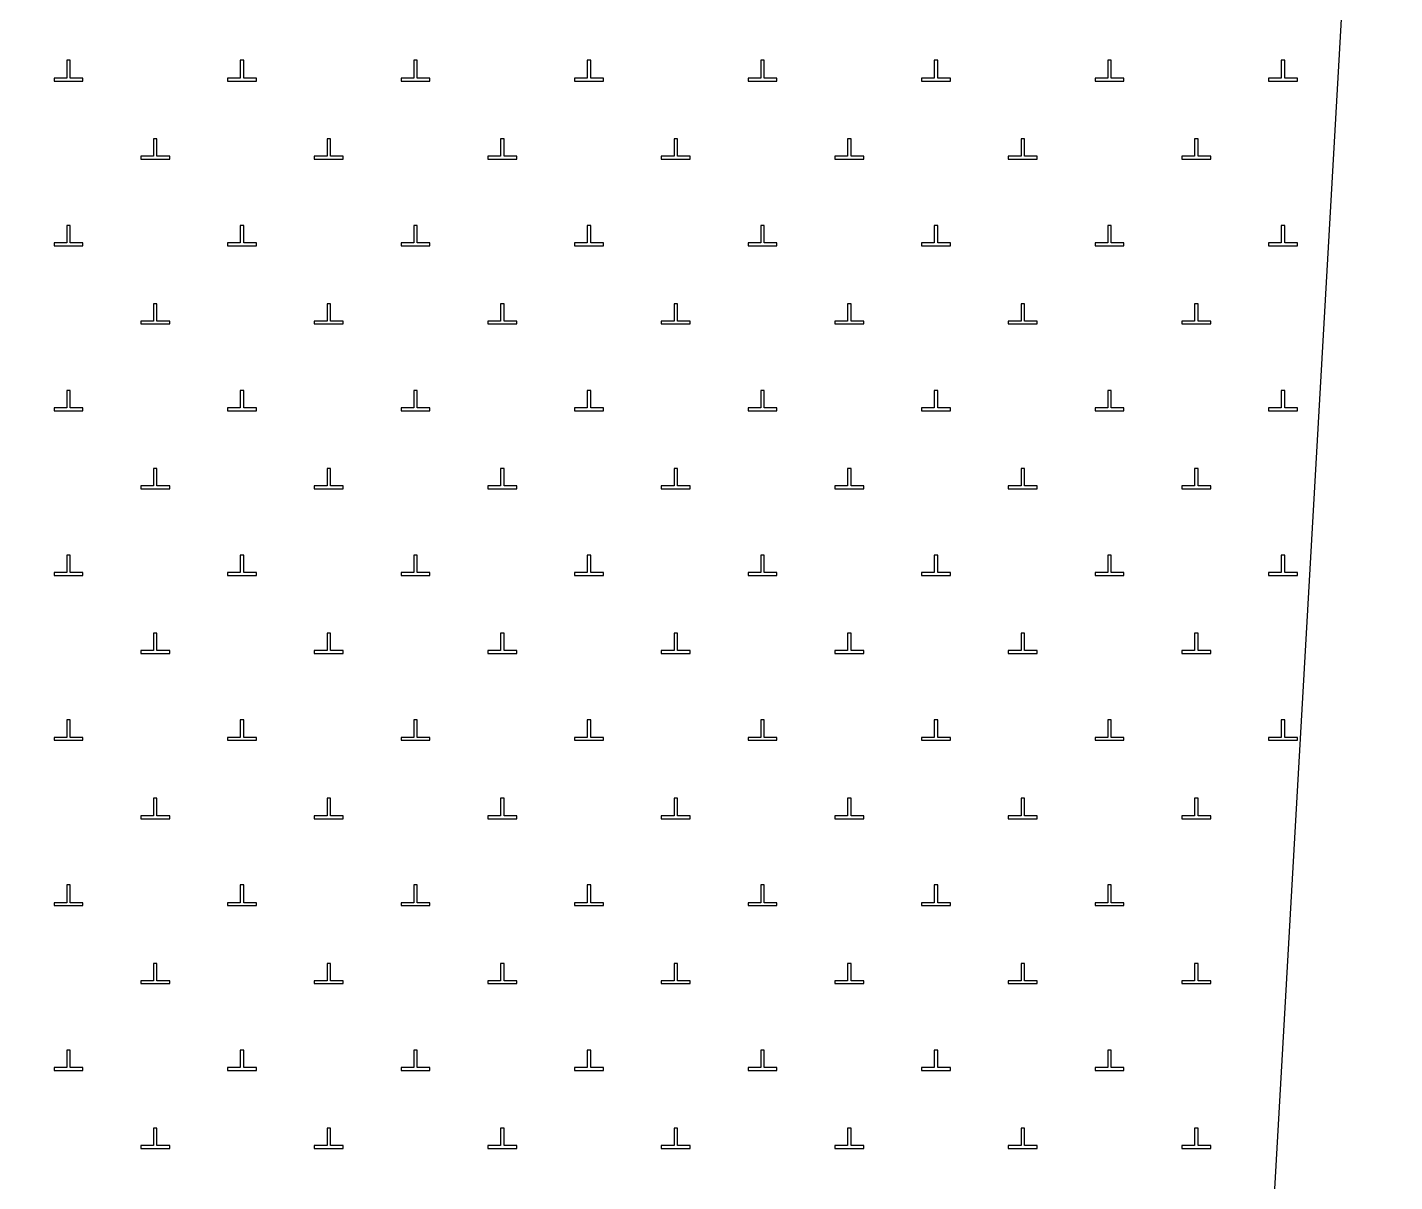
# Model space of a CAD drawing. Extents: x 550890 to 551618, y 1839259 to 1840146.
# Drawn here: x 551517.18 to 551540.82, y 1839909.74 to 1839929.7 of the extents above; entities that cross this region are included whole.
import ezdxf

# ---------------------------------------------------------------- set-up
doc = ezdxf.new("R2010")
doc.units = 0
doc.layers.add('Level 19', color=7, linetype='Continuous')
doc.layers.add('Level 23', color=7, linetype='Continuous')

msp = doc.modelspace()

# ---------------------------------------------------------------- linework, layer by layer
at = {"layer": 'Level 19'}
for p, q in [((551517.92, 1839929.13), (551517.86, 1839929.13)), ((551517.86, 1839929.13), (551517.86, 1839928.82)), ((551517.92, 1839928.82), (551517.92, 1839929.13)), ((551520.92, 1839929.13), (551520.86, 1839929.13)), ((551520.86, 1839929.13), (551520.86, 1839928.82)), ((551520.92, 1839928.82), (551520.92, 1839929.13)), ((551523.92, 1839929.13), (551523.86, 1839929.13)), ((551523.86, 1839929.13), (551523.86, 1839928.82)), ((551523.92, 1839928.82), (551523.92, 1839929.13)), ((551526.92, 1839929.13), (551526.86, 1839929.13)), ((551526.86, 1839929.13), (551526.86, 1839928.82)), ((551526.92, 1839928.82), (551526.92, 1839929.13)), ((551529.92, 1839929.13), (551529.86, 1839929.13)), ((551529.86, 1839929.13), (551529.86, 1839928.82)), ((551529.92, 1839928.82), (551529.92, 1839929.13)), ((551532.92, 1839929.13), (551532.86, 1839929.13)), ((551532.86, 1839929.13), (551532.86, 1839928.82)), ((551532.92, 1839928.82), (551532.92, 1839929.13)), ((551535.92, 1839929.13), (551535.86, 1839929.13)), ((551535.86, 1839929.13), (551535.86, 1839928.82)), ((551535.92, 1839928.82), (551535.92, 1839929.13)), ((551538.92, 1839929.13), (551538.86, 1839929.13)), ((551538.86, 1839929.13), (551538.86, 1839928.82)), ((551538.92, 1839928.82), (551538.92, 1839929.13)), ((551517.86, 1839928.82), (551517.64, 1839928.82)), ((551517.64, 1839928.82), (551517.64, 1839928.77)), ((551517.64, 1839928.77), (551518.14, 1839928.77)), ((551518.14, 1839928.82), (551517.92, 1839928.82)), ((551518.14, 1839928.77), (551518.14, 1839928.82)), ((551520.86, 1839928.82), (551520.64, 1839928.82)), ((551520.64, 1839928.82), (551520.64, 1839928.77)), ((551520.64, 1839928.77), (551521.14, 1839928.77)), ((551521.14, 1839928.82), (551520.92, 1839928.82)), ((551521.14, 1839928.77), (551521.14, 1839928.82)), ((551523.86, 1839928.82), (551523.64, 1839928.82)), ((551523.64, 1839928.82), (551523.64, 1839928.77)), ((551523.64, 1839928.77), (551524.14, 1839928.77)), ((551524.14, 1839928.82), (551523.92, 1839928.82)), ((551524.14, 1839928.77), (551524.14, 1839928.82)), ((551526.86, 1839928.82), (551526.64, 1839928.82)), ((551526.64, 1839928.82), (551526.64, 1839928.77)), ((551526.64, 1839928.77), (551527.14, 1839928.77)), ((551527.14, 1839928.82), (551526.92, 1839928.82)), ((551527.14, 1839928.77), (551527.14, 1839928.82)), ((551529.86, 1839928.82), (551529.64, 1839928.82)), ((551529.64, 1839928.82), (551529.64, 1839928.77)), ((551529.64, 1839928.77), (551530.14, 1839928.77)), ((551530.14, 1839928.82), (551529.92, 1839928.82)), ((551530.14, 1839928.77), (551530.14, 1839928.82)), ((551532.86, 1839928.82), (551532.64, 1839928.82)), ((551532.64, 1839928.82), (551532.64, 1839928.77)), ((551532.64, 1839928.77), (551533.14, 1839928.77)), ((551533.14, 1839928.82), (551532.92, 1839928.82)), ((551533.14, 1839928.77), (551533.14, 1839928.82)), ((551535.86, 1839928.82), (551535.64, 1839928.82)), ((551535.64, 1839928.82), (551535.64, 1839928.77)), ((551535.64, 1839928.77), (551536.14, 1839928.77)), ((551536.14, 1839928.82), (551535.92, 1839928.82)), ((551536.14, 1839928.77), (551536.14, 1839928.82)), ((551538.86, 1839928.82), (551538.64, 1839928.82)), ((551538.64, 1839928.82), (551538.64, 1839928.77)), ((551538.64, 1839928.77), (551539.14, 1839928.77)), ((551539.14, 1839928.82), (551538.92, 1839928.82)), ((551539.14, 1839928.77), (551539.14, 1839928.82)), ((551519.42, 1839927.77), (551519.36, 1839927.77)), ((551519.36, 1839927.77), (551519.36, 1839927.47)), ((551519.42, 1839927.47), (551519.42, 1839927.77)), ((551522.42, 1839927.77), (551522.36, 1839927.77)), ((551522.36, 1839927.77), (551522.36, 1839927.47)), ((551522.42, 1839927.47), (551522.42, 1839927.77)), ((551525.42, 1839927.77), (551525.36, 1839927.77)), ((551525.36, 1839927.77), (551525.36, 1839927.47)), ((551525.42, 1839927.47), (551525.42, 1839927.77)), ((551528.42, 1839927.77), (551528.36, 1839927.77)), ((551528.36, 1839927.77), (551528.36, 1839927.47)), ((551528.42, 1839927.47), (551528.42, 1839927.77)), ((551531.42, 1839927.77), (551531.36, 1839927.77)), ((551531.36, 1839927.77), (551531.36, 1839927.47)), ((551531.42, 1839927.47), (551531.42, 1839927.77)), ((551534.42, 1839927.77), (551534.36, 1839927.77)), ((551534.36, 1839927.77), (551534.36, 1839927.47)), ((551534.42, 1839927.47), (551534.42, 1839927.77)), ((551537.42, 1839927.77), (551537.36, 1839927.77)), ((551537.36, 1839927.77), (551537.36, 1839927.47)), ((551537.42, 1839927.47), (551537.42, 1839927.77)), ((551519.36, 1839927.47), (551519.14, 1839927.47)), ((551519.14, 1839927.47), (551519.14, 1839927.42)), ((551519.14, 1839927.42), (551519.64, 1839927.42)), ((551519.64, 1839927.47), (551519.42, 1839927.47)), ((551519.64, 1839927.42), (551519.64, 1839927.47)), ((551522.36, 1839927.47), (551522.14, 1839927.47)), ((551522.14, 1839927.47), (551522.14, 1839927.42)), ((551522.14, 1839927.42), (551522.64, 1839927.42)), ((551522.64, 1839927.47), (551522.42, 1839927.47)), ((551522.64, 1839927.42), (551522.64, 1839927.47)), ((551525.36, 1839927.47), (551525.14, 1839927.47)), ((551525.14, 1839927.47), (551525.14, 1839927.42)), ((551525.14, 1839927.42), (551525.64, 1839927.42)), ((551525.64, 1839927.47), (551525.42, 1839927.47)), ((551525.64, 1839927.42), (551525.64, 1839927.47)), ((551528.36, 1839927.47), (551528.14, 1839927.47)), ((551528.14, 1839927.47), (551528.14, 1839927.42)), ((551528.14, 1839927.42), (551528.64, 1839927.42)), ((551528.64, 1839927.47), (551528.42, 1839927.47)), ((551528.64, 1839927.42), (551528.64, 1839927.47)), ((551531.36, 1839927.47), (551531.14, 1839927.47)), ((551531.14, 1839927.47), (551531.14, 1839927.42)), ((551531.14, 1839927.42), (551531.64, 1839927.42)), ((551531.64, 1839927.47), (551531.42, 1839927.47)), ((551531.64, 1839927.42), (551531.64, 1839927.47)), ((551534.36, 1839927.47), (551534.14, 1839927.47)), ((551534.14, 1839927.47), (551534.14, 1839927.42)), ((551534.14, 1839927.42), (551534.64, 1839927.42)), ((551534.64, 1839927.47), (551534.42, 1839927.47)), ((551534.64, 1839927.42), (551534.64, 1839927.47)), ((551537.36, 1839927.47), (551537.14, 1839927.47)), ((551537.14, 1839927.47), (551537.14, 1839927.42)), ((551537.14, 1839927.42), (551537.64, 1839927.42)), ((551537.64, 1839927.47), (551537.42, 1839927.47)), ((551537.64, 1839927.42), (551537.64, 1839927.47)), ((551517.92, 1839926.27), (551517.86, 1839926.27)), ((551517.86, 1839926.27), (551517.86, 1839925.97)), ((551517.92, 1839925.97), (551517.92, 1839926.27)), ((551520.92, 1839926.27), (551520.86, 1839926.27)), ((551520.86, 1839926.27), (551520.86, 1839925.97)), ((551520.92, 1839925.97), (551520.92, 1839926.27)), ((551523.92, 1839926.27), (551523.86, 1839926.27)), ((551523.86, 1839926.27), (551523.86, 1839925.97)), ((551523.92, 1839925.97), (551523.92, 1839926.27)), ((551526.92, 1839926.27), (551526.86, 1839926.27)), ((551526.86, 1839926.27), (551526.86, 1839925.97)), ((551526.92, 1839925.97), (551526.92, 1839926.27)), ((551529.92, 1839926.27), (551529.86, 1839926.27)), ((551529.86, 1839926.27), (551529.86, 1839925.97)), ((551529.92, 1839925.97), (551529.92, 1839926.27)), ((551532.92, 1839926.27), (551532.86, 1839926.27)), ((551532.86, 1839926.27), (551532.86, 1839925.97)), ((551532.92, 1839925.97), (551532.92, 1839926.27)), ((551535.92, 1839926.27), (551535.86, 1839926.27)), ((551535.86, 1839926.27), (551535.86, 1839925.97)), ((551535.92, 1839925.97), (551535.92, 1839926.27)), ((551538.92, 1839926.27), (551538.86, 1839926.27)), ((551538.86, 1839926.27), (551538.86, 1839925.97)), ((551538.92, 1839925.97), (551538.92, 1839926.27)), ((551517.86, 1839925.97), (551517.64, 1839925.97)), ((551517.64, 1839925.97), (551517.64, 1839925.92)), ((551518.14, 1839925.97), (551517.92, 1839925.97)), ((551518.14, 1839925.92), (551518.14, 1839925.97)), ((551520.86, 1839925.97), (551520.64, 1839925.97)), ((551520.64, 1839925.97), (551520.64, 1839925.92)), ((551521.14, 1839925.97), (551520.92, 1839925.97)), ((551521.14, 1839925.92), (551521.14, 1839925.97)), ((551523.86, 1839925.97), (551523.64, 1839925.97)), ((551523.64, 1839925.97), (551523.64, 1839925.92)), ((551524.14, 1839925.97), (551523.92, 1839925.97)), ((551524.14, 1839925.92), (551524.14, 1839925.97)), ((551526.86, 1839925.97), (551526.64, 1839925.97)), ((551526.64, 1839925.97), (551526.64, 1839925.92)), ((551527.14, 1839925.97), (551526.92, 1839925.97)), ((551527.14, 1839925.92), (551527.14, 1839925.97)), ((551529.86, 1839925.97), (551529.64, 1839925.97)), ((551529.64, 1839925.97), (551529.64, 1839925.92)), ((551530.14, 1839925.97), (551529.92, 1839925.97)), ((551530.14, 1839925.92), (551530.14, 1839925.97)), ((551532.86, 1839925.97), (551532.64, 1839925.97)), ((551532.64, 1839925.97), (551532.64, 1839925.92)), ((551533.14, 1839925.97), (551532.92, 1839925.97)), ((551533.14, 1839925.92), (551533.14, 1839925.97)), ((551535.86, 1839925.97), (551535.64, 1839925.97)), ((551535.64, 1839925.97), (551535.64, 1839925.92)), ((551536.14, 1839925.97), (551535.92, 1839925.97)), ((551536.14, 1839925.92), (551536.14, 1839925.97)), ((551538.86, 1839925.97), (551538.64, 1839925.97)), ((551538.64, 1839925.97), (551538.64, 1839925.92)), ((551539.14, 1839925.97), (551538.92, 1839925.97)), ((551539.14, 1839925.92), (551539.14, 1839925.97)), ((551517.64, 1839925.92), (551518.14, 1839925.92)), ((551520.64, 1839925.92), (551521.14, 1839925.92)), ((551523.64, 1839925.92), (551524.14, 1839925.92)), ((551526.64, 1839925.92), (551527.14, 1839925.92)), ((551529.64, 1839925.92), (551530.14, 1839925.92)), ((551532.64, 1839925.92), (551533.14, 1839925.92)), ((551535.64, 1839925.92), (551536.14, 1839925.92)), ((551538.64, 1839925.92), (551539.14, 1839925.92)), ((551519.42, 1839924.92), (551519.36, 1839924.92)), ((551519.36, 1839924.92), (551519.36, 1839924.62)), ((551519.42, 1839924.62), (551519.42, 1839924.92)), ((551522.42, 1839924.92), (551522.36, 1839924.92)), ((551522.36, 1839924.92), (551522.36, 1839924.62)), ((551522.42, 1839924.62), (551522.42, 1839924.92)), ((551525.42, 1839924.92), (551525.36, 1839924.92)), ((551525.36, 1839924.92), (551525.36, 1839924.62)), ((551525.42, 1839924.62), (551525.42, 1839924.92)), ((551528.42, 1839924.92), (551528.36, 1839924.92)), ((551528.36, 1839924.92), (551528.36, 1839924.62)), ((551528.42, 1839924.62), (551528.42, 1839924.92)), ((551531.42, 1839924.92), (551531.36, 1839924.92)), ((551531.36, 1839924.92), (551531.36, 1839924.62)), ((551531.42, 1839924.62), (551531.42, 1839924.92)), ((551534.42, 1839924.92), (551534.36, 1839924.92)), ((551534.36, 1839924.92), (551534.36, 1839924.62)), ((551534.42, 1839924.62), (551534.42, 1839924.92)), ((551537.42, 1839924.92), (551537.36, 1839924.92)), ((551537.36, 1839924.92), (551537.36, 1839924.62)), ((551537.42, 1839924.62), (551537.42, 1839924.92)), ((551519.36, 1839924.62), (551519.14, 1839924.62)), ((551519.14, 1839924.62), (551519.14, 1839924.57)), ((551519.14, 1839924.57), (551519.64, 1839924.57)), ((551519.64, 1839924.62), (551519.42, 1839924.62)), ((551519.64, 1839924.57), (551519.64, 1839924.62)), ((551522.36, 1839924.62), (551522.14, 1839924.62)), ((551522.14, 1839924.62), (551522.14, 1839924.57)), ((551522.14, 1839924.57), (551522.64, 1839924.57)), ((551522.64, 1839924.62), (551522.42, 1839924.62)), ((551522.64, 1839924.57), (551522.64, 1839924.62)), ((551525.36, 1839924.62), (551525.14, 1839924.62)), ((551525.14, 1839924.62), (551525.14, 1839924.57)), ((551525.14, 1839924.57), (551525.64, 1839924.57)), ((551525.64, 1839924.62), (551525.42, 1839924.62)), ((551525.64, 1839924.57), (551525.64, 1839924.62)), ((551528.36, 1839924.62), (551528.14, 1839924.62)), ((551528.14, 1839924.62), (551528.14, 1839924.57)), ((551528.14, 1839924.57), (551528.64, 1839924.57)), ((551528.64, 1839924.62), (551528.42, 1839924.62)), ((551528.64, 1839924.57), (551528.64, 1839924.62)), ((551531.36, 1839924.62), (551531.14, 1839924.62)), ((551531.14, 1839924.62), (551531.14, 1839924.57)), ((551531.14, 1839924.57), (551531.64, 1839924.57)), ((551531.64, 1839924.62), (551531.42, 1839924.62)), ((551531.64, 1839924.57), (551531.64, 1839924.62)), ((551534.36, 1839924.62), (551534.14, 1839924.62)), ((551534.14, 1839924.62), (551534.14, 1839924.57)), ((551534.14, 1839924.57), (551534.64, 1839924.57)), ((551534.64, 1839924.62), (551534.42, 1839924.62)), ((551534.64, 1839924.57), (551534.64, 1839924.62)), ((551537.36, 1839924.62), (551537.14, 1839924.62)), ((551537.14, 1839924.62), (551537.14, 1839924.57)), ((551537.14, 1839924.57), (551537.64, 1839924.57)), ((551537.64, 1839924.62), (551537.42, 1839924.62)), ((551537.64, 1839924.57), (551537.64, 1839924.62)), ((551517.92, 1839923.42), (551517.86, 1839923.42)), ((551517.86, 1839923.42), (551517.86, 1839923.12)), ((551517.92, 1839923.12), (551517.92, 1839923.42)), ((551520.92, 1839923.42), (551520.86, 1839923.42)), ((551520.86, 1839923.42), (551520.86, 1839923.12)), ((551520.92, 1839923.12), (551520.92, 1839923.42)), ((551523.92, 1839923.42), (551523.86, 1839923.42)), ((551523.86, 1839923.42), (551523.86, 1839923.12)), ((551523.92, 1839923.12), (551523.92, 1839923.42)), ((551526.92, 1839923.42), (551526.86, 1839923.42)), ((551526.86, 1839923.42), (551526.86, 1839923.12)), ((551526.92, 1839923.12), (551526.92, 1839923.42)), ((551529.92, 1839923.42), (551529.86, 1839923.42)), ((551529.86, 1839923.42), (551529.86, 1839923.12)), ((551529.92, 1839923.12), (551529.92, 1839923.42)), ((551532.92, 1839923.42), (551532.86, 1839923.42)), ((551532.86, 1839923.42), (551532.86, 1839923.12)), ((551532.92, 1839923.12), (551532.92, 1839923.42)), ((551535.92, 1839923.42), (551535.86, 1839923.42)), ((551535.86, 1839923.42), (551535.86, 1839923.12)), ((551535.92, 1839923.12), (551535.92, 1839923.42)), ((551538.92, 1839923.42), (551538.86, 1839923.42)), ((551538.86, 1839923.42), (551538.86, 1839923.12)), ((551538.92, 1839923.12), (551538.92, 1839923.42)), ((551517.86, 1839923.12), (551517.64, 1839923.12)), ((551517.64, 1839923.12), (551517.64, 1839923.07)), ((551518.14, 1839923.12), (551517.92, 1839923.12)), ((551518.14, 1839923.07), (551518.14, 1839923.12)), ((551520.86, 1839923.12), (551520.64, 1839923.12)), ((551520.64, 1839923.12), (551520.64, 1839923.07)), ((551521.14, 1839923.12), (551520.92, 1839923.12)), ((551521.14, 1839923.07), (551521.14, 1839923.12)), ((551523.86, 1839923.12), (551523.64, 1839923.12)), ((551523.64, 1839923.12), (551523.64, 1839923.07)), ((551524.14, 1839923.12), (551523.92, 1839923.12)), ((551524.14, 1839923.07), (551524.14, 1839923.12)), ((551526.86, 1839923.12), (551526.64, 1839923.12)), ((551526.64, 1839923.12), (551526.64, 1839923.07)), ((551527.14, 1839923.12), (551526.92, 1839923.12)), ((551527.14, 1839923.07), (551527.14, 1839923.12)), ((551529.86, 1839923.12), (551529.64, 1839923.12)), ((551529.64, 1839923.12), (551529.64, 1839923.07)), ((551530.14, 1839923.12), (551529.92, 1839923.12)), ((551530.14, 1839923.07), (551530.14, 1839923.12)), ((551532.86, 1839923.12), (551532.64, 1839923.12)), ((551532.64, 1839923.12), (551532.64, 1839923.07)), ((551533.14, 1839923.12), (551532.92, 1839923.12)), ((551533.14, 1839923.07), (551533.14, 1839923.12)), ((551535.86, 1839923.12), (551535.64, 1839923.12)), ((551535.64, 1839923.12), (551535.64, 1839923.07)), ((551536.14, 1839923.12), (551535.92, 1839923.12)), ((551536.14, 1839923.07), (551536.14, 1839923.12)), ((551538.86, 1839923.12), (551538.64, 1839923.12)), ((551538.64, 1839923.12), (551538.64, 1839923.07)), ((551539.14, 1839923.12), (551538.92, 1839923.12)), ((551539.14, 1839923.07), (551539.14, 1839923.12)), ((551517.64, 1839923.07), (551518.14, 1839923.07)), ((551520.64, 1839923.07), (551521.14, 1839923.07)), ((551523.64, 1839923.07), (551524.14, 1839923.07)), ((551526.64, 1839923.07), (551527.14, 1839923.07)), ((551529.64, 1839923.07), (551530.14, 1839923.07)), ((551532.64, 1839923.07), (551533.14, 1839923.07)), ((551535.64, 1839923.07), (551536.14, 1839923.07)), ((551538.64, 1839923.07), (551539.14, 1839923.07)), ((551519.42, 1839922.07), (551519.36, 1839922.07)), ((551519.36, 1839922.07), (551519.36, 1839921.77)), ((551519.42, 1839921.77), (551519.42, 1839922.07)), ((551522.42, 1839922.07), (551522.36, 1839922.07)), ((551522.36, 1839922.07), (551522.36, 1839921.77)), ((551522.42, 1839921.77), (551522.42, 1839922.07)), ((551525.42, 1839922.07), (551525.36, 1839922.07)), ((551525.36, 1839922.07), (551525.36, 1839921.77)), ((551525.42, 1839921.77), (551525.42, 1839922.07)), ((551528.42, 1839922.07), (551528.36, 1839922.07)), ((551528.36, 1839922.07), (551528.36, 1839921.77)), ((551528.42, 1839921.77), (551528.42, 1839922.07)), ((551531.42, 1839922.07), (551531.36, 1839922.07)), ((551531.36, 1839922.07), (551531.36, 1839921.77)), ((551531.42, 1839921.77), (551531.42, 1839922.07)), ((551534.42, 1839922.07), (551534.36, 1839922.07)), ((551534.36, 1839922.07), (551534.36, 1839921.77)), ((551534.42, 1839921.77), (551534.42, 1839922.07)), ((551537.42, 1839922.07), (551537.36, 1839922.07)), ((551537.36, 1839922.07), (551537.36, 1839921.77)), ((551537.42, 1839921.77), (551537.42, 1839922.07)), ((551519.36, 1839921.77), (551519.14, 1839921.77)), ((551519.14, 1839921.77), (551519.14, 1839921.72)), ((551519.14, 1839921.72), (551519.64, 1839921.72)), ((551519.64, 1839921.77), (551519.42, 1839921.77)), ((551519.64, 1839921.72), (551519.64, 1839921.77)), ((551522.36, 1839921.77), (551522.14, 1839921.77)), ((551522.14, 1839921.77), (551522.14, 1839921.72)), ((551522.14, 1839921.72), (551522.64, 1839921.72)), ((551522.64, 1839921.77), (551522.42, 1839921.77)), ((551522.64, 1839921.72), (551522.64, 1839921.77)), ((551525.36, 1839921.77), (551525.14, 1839921.77)), ((551525.14, 1839921.77), (551525.14, 1839921.72)), ((551525.14, 1839921.72), (551525.64, 1839921.72)), ((551525.64, 1839921.77), (551525.42, 1839921.77)), ((551525.64, 1839921.72), (551525.64, 1839921.77)), ((551528.36, 1839921.77), (551528.14, 1839921.77)), ((551528.14, 1839921.77), (551528.14, 1839921.72)), ((551528.14, 1839921.72), (551528.64, 1839921.72)), ((551528.64, 1839921.77), (551528.42, 1839921.77)), ((551528.64, 1839921.72), (551528.64, 1839921.77)), ((551531.36, 1839921.77), (551531.14, 1839921.77)), ((551531.14, 1839921.77), (551531.14, 1839921.72)), ((551531.14, 1839921.72), (551531.64, 1839921.72)), ((551531.64, 1839921.77), (551531.42, 1839921.77)), ((551531.64, 1839921.72), (551531.64, 1839921.77)), ((551534.36, 1839921.77), (551534.14, 1839921.77)), ((551534.14, 1839921.77), (551534.14, 1839921.72)), ((551534.14, 1839921.72), (551534.64, 1839921.72)), ((551534.64, 1839921.77), (551534.42, 1839921.77)), ((551534.64, 1839921.72), (551534.64, 1839921.77)), ((551537.36, 1839921.77), (551537.14, 1839921.77)), ((551537.14, 1839921.77), (551537.14, 1839921.72)), ((551537.14, 1839921.72), (551537.64, 1839921.72)), ((551537.64, 1839921.77), (551537.42, 1839921.77)), ((551537.64, 1839921.72), (551537.64, 1839921.77)), ((551517.92, 1839920.57), (551517.86, 1839920.57)), ((551517.86, 1839920.57), (551517.86, 1839920.27)), ((551517.92, 1839920.27), (551517.92, 1839920.57)), ((551520.92, 1839920.57), (551520.86, 1839920.57)), ((551520.86, 1839920.57), (551520.86, 1839920.27)), ((551520.92, 1839920.27), (551520.92, 1839920.57)), ((551523.92, 1839920.57), (551523.86, 1839920.57)), ((551523.86, 1839920.57), (551523.86, 1839920.27)), ((551523.92, 1839920.27), (551523.92, 1839920.57)), ((551526.92, 1839920.57), (551526.86, 1839920.57)), ((551526.86, 1839920.57), (551526.86, 1839920.27)), ((551526.92, 1839920.27), (551526.92, 1839920.57)), ((551529.92, 1839920.57), (551529.86, 1839920.57)), ((551529.86, 1839920.57), (551529.86, 1839920.27)), ((551529.92, 1839920.27), (551529.92, 1839920.57)), ((551532.92, 1839920.57), (551532.86, 1839920.57)), ((551532.86, 1839920.57), (551532.86, 1839920.27)), ((551532.92, 1839920.27), (551532.92, 1839920.57)), ((551535.92, 1839920.57), (551535.86, 1839920.57)), ((551535.86, 1839920.57), (551535.86, 1839920.27)), ((551535.92, 1839920.27), (551535.92, 1839920.57)), ((551538.92, 1839920.57), (551538.86, 1839920.57)), ((551538.86, 1839920.57), (551538.86, 1839920.27)), ((551538.92, 1839920.27), (551538.92, 1839920.57)), ((551517.86, 1839920.27), (551517.64, 1839920.27)), ((551517.64, 1839920.27), (551517.64, 1839920.22)), ((551518.14, 1839920.27), (551517.92, 1839920.27)), ((551518.14, 1839920.22), (551518.14, 1839920.27)), ((551520.86, 1839920.27), (551520.64, 1839920.27)), ((551520.64, 1839920.27), (551520.64, 1839920.22)), ((551521.14, 1839920.27), (551520.92, 1839920.27)), ((551521.14, 1839920.22), (551521.14, 1839920.27)), ((551523.86, 1839920.27), (551523.64, 1839920.27)), ((551523.64, 1839920.27), (551523.64, 1839920.22)), ((551524.14, 1839920.27), (551523.92, 1839920.27)), ((551524.14, 1839920.22), (551524.14, 1839920.27)), ((551526.86, 1839920.27), (551526.64, 1839920.27)), ((551526.64, 1839920.27), (551526.64, 1839920.22)), ((551527.14, 1839920.27), (551526.92, 1839920.27)), ((551527.14, 1839920.22), (551527.14, 1839920.27)), ((551529.86, 1839920.27), (551529.64, 1839920.27)), ((551529.64, 1839920.27), (551529.64, 1839920.22)), ((551530.14, 1839920.27), (551529.92, 1839920.27)), ((551530.14, 1839920.22), (551530.14, 1839920.27)), ((551532.86, 1839920.27), (551532.64, 1839920.27)), ((551532.64, 1839920.27), (551532.64, 1839920.22)), ((551533.14, 1839920.27), (551532.92, 1839920.27)), ((551533.14, 1839920.22), (551533.14, 1839920.27)), ((551535.86, 1839920.27), (551535.64, 1839920.27)), ((551535.64, 1839920.27), (551535.64, 1839920.22)), ((551536.14, 1839920.27), (551535.92, 1839920.27)), ((551536.14, 1839920.22), (551536.14, 1839920.27)), ((551538.86, 1839920.27), (551538.64, 1839920.27)), ((551538.64, 1839920.27), (551538.64, 1839920.22)), ((551539.14, 1839920.27), (551538.92, 1839920.27)), ((551539.14, 1839920.22), (551539.14, 1839920.27)), ((551517.64, 1839920.22), (551518.14, 1839920.22)), ((551520.64, 1839920.22), (551521.14, 1839920.22)), ((551523.64, 1839920.22), (551524.14, 1839920.22)), ((551526.64, 1839920.22), (551527.14, 1839920.22)), ((551529.64, 1839920.22), (551530.14, 1839920.22)), ((551532.64, 1839920.22), (551533.14, 1839920.22)), ((551535.64, 1839920.22), (551536.14, 1839920.22)), ((551538.64, 1839920.22), (551539.14, 1839920.22)), ((551519.42, 1839919.22), (551519.36, 1839919.22)), ((551519.36, 1839919.22), (551519.36, 1839918.92)), ((551519.42, 1839918.92), (551519.42, 1839919.22)), ((551522.42, 1839919.22), (551522.36, 1839919.22)), ((551522.36, 1839919.22), (551522.36, 1839918.92)), ((551522.42, 1839918.92), (551522.42, 1839919.22)), ((551525.42, 1839919.22), (551525.36, 1839919.22)), ((551525.36, 1839919.22), (551525.36, 1839918.92)), ((551525.42, 1839918.92), (551525.42, 1839919.22)), ((551528.42, 1839919.22), (551528.36, 1839919.22)), ((551528.36, 1839919.22), (551528.36, 1839918.92)), ((551528.42, 1839918.92), (551528.42, 1839919.22)), ((551531.42, 1839919.22), (551531.36, 1839919.22)), ((551531.36, 1839919.22), (551531.36, 1839918.92)), ((551531.42, 1839918.92), (551531.42, 1839919.22)), ((551534.42, 1839919.22), (551534.36, 1839919.22)), ((551534.36, 1839919.22), (551534.36, 1839918.92)), ((551534.42, 1839918.92), (551534.42, 1839919.22)), ((551537.42, 1839919.22), (551537.36, 1839919.22)), ((551537.36, 1839919.22), (551537.36, 1839918.92)), ((551537.42, 1839918.92), (551537.42, 1839919.22)), ((551519.36, 1839918.92), (551519.14, 1839918.92)), ((551519.14, 1839918.92), (551519.14, 1839918.87)), ((551519.14, 1839918.87), (551519.64, 1839918.87)), ((551519.64, 1839918.92), (551519.42, 1839918.92)), ((551519.64, 1839918.87), (551519.64, 1839918.92)), ((551522.36, 1839918.92), (551522.14, 1839918.92)), ((551522.14, 1839918.92), (551522.14, 1839918.87)), ((551522.14, 1839918.87), (551522.64, 1839918.87)), ((551522.64, 1839918.92), (551522.42, 1839918.92)), ((551522.64, 1839918.87), (551522.64, 1839918.92)), ((551525.36, 1839918.92), (551525.14, 1839918.92)), ((551525.14, 1839918.92), (551525.14, 1839918.87)), ((551525.14, 1839918.87), (551525.64, 1839918.87)), ((551525.64, 1839918.92), (551525.42, 1839918.92)), ((551525.64, 1839918.87), (551525.64, 1839918.92)), ((551528.36, 1839918.92), (551528.14, 1839918.92)), ((551528.14, 1839918.92), (551528.14, 1839918.87)), ((551528.14, 1839918.87), (551528.64, 1839918.87)), ((551528.64, 1839918.92), (551528.42, 1839918.92)), ((551528.64, 1839918.87), (551528.64, 1839918.92)), ((551531.36, 1839918.92), (551531.14, 1839918.92)), ((551531.14, 1839918.92), (551531.14, 1839918.87)), ((551531.14, 1839918.87), (551531.64, 1839918.87)), ((551531.64, 1839918.92), (551531.42, 1839918.92)), ((551531.64, 1839918.87), (551531.64, 1839918.92)), ((551534.36, 1839918.92), (551534.14, 1839918.92)), ((551534.14, 1839918.92), (551534.14, 1839918.87)), ((551534.14, 1839918.87), (551534.64, 1839918.87)), ((551534.64, 1839918.92), (551534.42, 1839918.92)), ((551534.64, 1839918.87), (551534.64, 1839918.92)), ((551537.36, 1839918.92), (551537.14, 1839918.92)), ((551537.14, 1839918.92), (551537.14, 1839918.87)), ((551537.14, 1839918.87), (551537.64, 1839918.87)), ((551537.64, 1839918.92), (551537.42, 1839918.92)), ((551537.64, 1839918.87), (551537.64, 1839918.92)), ((551517.92, 1839917.72), (551517.86, 1839917.72)), ((551517.86, 1839917.72), (551517.86, 1839917.42)), ((551517.92, 1839917.42), (551517.92, 1839917.72)), ((551520.92, 1839917.72), (551520.86, 1839917.72)), ((551520.86, 1839917.72), (551520.86, 1839917.42)), ((551520.92, 1839917.42), (551520.92, 1839917.72)), ((551523.92, 1839917.72), (551523.86, 1839917.72)), ((551523.86, 1839917.72), (551523.86, 1839917.42)), ((551523.92, 1839917.42), (551523.92, 1839917.72)), ((551526.92, 1839917.72), (551526.86, 1839917.72)), ((551526.86, 1839917.72), (551526.86, 1839917.42)), ((551526.92, 1839917.42), (551526.92, 1839917.72)), ((551529.92, 1839917.72), (551529.86, 1839917.72)), ((551529.86, 1839917.72), (551529.86, 1839917.42)), ((551529.92, 1839917.42), (551529.92, 1839917.72)), ((551532.92, 1839917.72), (551532.86, 1839917.72)), ((551532.86, 1839917.72), (551532.86, 1839917.42)), ((551532.92, 1839917.42), (551532.92, 1839917.72)), ((551535.92, 1839917.72), (551535.86, 1839917.72)), ((551535.86, 1839917.72), (551535.86, 1839917.42)), ((551535.92, 1839917.42), (551535.92, 1839917.72)), ((551538.92, 1839917.72), (551538.86, 1839917.72)), ((551538.86, 1839917.72), (551538.86, 1839917.42)), ((551538.92, 1839917.42), (551538.92, 1839917.72)), ((551517.86, 1839917.42), (551517.64, 1839917.42)), ((551517.64, 1839917.42), (551517.64, 1839917.37)), ((551518.14, 1839917.42), (551517.92, 1839917.42)), ((551518.14, 1839917.37), (551518.14, 1839917.42)), ((551520.86, 1839917.42), (551520.64, 1839917.42)), ((551520.64, 1839917.42), (551520.64, 1839917.37)), ((551521.14, 1839917.42), (551520.92, 1839917.42)), ((551521.14, 1839917.37), (551521.14, 1839917.42)), ((551523.86, 1839917.42), (551523.64, 1839917.42)), ((551523.64, 1839917.42), (551523.64, 1839917.37)), ((551524.14, 1839917.42), (551523.92, 1839917.42)), ((551524.14, 1839917.37), (551524.14, 1839917.42)), ((551526.86, 1839917.42), (551526.64, 1839917.42)), ((551526.64, 1839917.42), (551526.64, 1839917.37)), ((551527.14, 1839917.42), (551526.92, 1839917.42)), ((551527.14, 1839917.37), (551527.14, 1839917.42)), ((551529.86, 1839917.42), (551529.64, 1839917.42)), ((551529.64, 1839917.42), (551529.64, 1839917.37)), ((551530.14, 1839917.42), (551529.92, 1839917.42)), ((551530.14, 1839917.37), (551530.14, 1839917.42)), ((551532.86, 1839917.42), (551532.64, 1839917.42)), ((551532.64, 1839917.42), (551532.64, 1839917.37)), ((551533.14, 1839917.42), (551532.92, 1839917.42)), ((551533.14, 1839917.37), (551533.14, 1839917.42)), ((551535.86, 1839917.42), (551535.64, 1839917.42)), ((551535.64, 1839917.42), (551535.64, 1839917.37)), ((551536.14, 1839917.42), (551535.92, 1839917.42)), ((551536.14, 1839917.37), (551536.14, 1839917.42)), ((551538.86, 1839917.42), (551538.64, 1839917.42)), ((551538.64, 1839917.42), (551538.64, 1839917.37)), ((551539.14, 1839917.42), (551538.92, 1839917.42)), ((551539.14, 1839917.37), (551539.14, 1839917.42)), ((551517.64, 1839917.37), (551518.14, 1839917.37)), ((551520.64, 1839917.37), (551521.14, 1839917.37)), ((551523.64, 1839917.37), (551524.14, 1839917.37)), ((551526.64, 1839917.37), (551527.14, 1839917.37)), ((551529.64, 1839917.37), (551530.14, 1839917.37)), ((551532.64, 1839917.37), (551533.14, 1839917.37)), ((551535.64, 1839917.37), (551536.14, 1839917.37)), ((551538.64, 1839917.37), (551539.14, 1839917.37)), ((551519.42, 1839916.37), (551519.36, 1839916.37)), ((551519.36, 1839916.37), (551519.36, 1839916.06)), ((551519.42, 1839916.06), (551519.42, 1839916.37)), ((551522.42, 1839916.37), (551522.36, 1839916.37)), ((551522.36, 1839916.37), (551522.36, 1839916.06)), ((551522.42, 1839916.06), (551522.42, 1839916.37)), ((551525.42, 1839916.37), (551525.36, 1839916.37)), ((551525.36, 1839916.37), (551525.36, 1839916.06)), ((551525.42, 1839916.06), (551525.42, 1839916.37)), ((551528.42, 1839916.37), (551528.36, 1839916.37)), ((551528.36, 1839916.37), (551528.36, 1839916.06)), ((551528.42, 1839916.06), (551528.42, 1839916.37)), ((551531.42, 1839916.37), (551531.36, 1839916.37)), ((551531.36, 1839916.37), (551531.36, 1839916.06)), ((551531.42, 1839916.06), (551531.42, 1839916.37)), ((551534.42, 1839916.37), (551534.36, 1839916.37)), ((551534.36, 1839916.37), (551534.36, 1839916.06)), ((551534.42, 1839916.06), (551534.42, 1839916.37)), ((551537.42, 1839916.37), (551537.36, 1839916.37)), ((551537.36, 1839916.37), (551537.36, 1839916.06)), ((551537.42, 1839916.06), (551537.42, 1839916.37)), ((551519.36, 1839916.06), (551519.14, 1839916.06)), ((551519.14, 1839916.06), (551519.14, 1839916.01)), ((551519.14, 1839916.01), (551519.64, 1839916.01)), ((551519.64, 1839916.06), (551519.42, 1839916.06)), ((551519.64, 1839916.01), (551519.64, 1839916.06)), ((551522.36, 1839916.06), (551522.14, 1839916.06)), ((551522.14, 1839916.06), (551522.14, 1839916.01)), ((551522.14, 1839916.01), (551522.64, 1839916.01)), ((551522.64, 1839916.06), (551522.42, 1839916.06)), ((551522.64, 1839916.01), (551522.64, 1839916.06)), ((551525.36, 1839916.06), (551525.14, 1839916.06)), ((551525.14, 1839916.06), (551525.14, 1839916.01)), ((551525.14, 1839916.01), (551525.64, 1839916.01)), ((551525.64, 1839916.06), (551525.42, 1839916.06)), ((551525.64, 1839916.01), (551525.64, 1839916.06)), ((551528.36, 1839916.06), (551528.14, 1839916.06)), ((551528.14, 1839916.06), (551528.14, 1839916.01)), ((551528.14, 1839916.01), (551528.64, 1839916.01)), ((551528.64, 1839916.06), (551528.42, 1839916.06)), ((551528.64, 1839916.01), (551528.64, 1839916.06)), ((551531.36, 1839916.06), (551531.14, 1839916.06)), ((551531.14, 1839916.06), (551531.14, 1839916.01)), ((551531.14, 1839916.01), (551531.64, 1839916.01)), ((551531.64, 1839916.06), (551531.42, 1839916.06)), ((551531.64, 1839916.01), (551531.64, 1839916.06)), ((551534.36, 1839916.06), (551534.14, 1839916.06)), ((551534.14, 1839916.06), (551534.14, 1839916.01)), ((551534.14, 1839916.01), (551534.64, 1839916.01)), ((551534.64, 1839916.06), (551534.42, 1839916.06)), ((551534.64, 1839916.01), (551534.64, 1839916.06)), ((551537.36, 1839916.06), (551537.14, 1839916.06)), ((551537.14, 1839916.06), (551537.14, 1839916.01)), ((551537.14, 1839916.01), (551537.64, 1839916.01)), ((551537.64, 1839916.06), (551537.42, 1839916.06)), ((551537.64, 1839916.01), (551537.64, 1839916.06)), ((551517.92, 1839914.87), (551517.86, 1839914.87)), ((551517.86, 1839914.87), (551517.86, 1839914.56)), ((551517.92, 1839914.56), (551517.92, 1839914.87)), ((551520.92, 1839914.87), (551520.86, 1839914.87)), ((551520.86, 1839914.87), (551520.86, 1839914.56)), ((551520.92, 1839914.56), (551520.92, 1839914.87)), ((551523.92, 1839914.87), (551523.86, 1839914.87)), ((551523.86, 1839914.87), (551523.86, 1839914.56)), ((551523.92, 1839914.56), (551523.92, 1839914.87)), ((551526.92, 1839914.87), (551526.86, 1839914.87)), ((551526.86, 1839914.87), (551526.86, 1839914.56)), ((551526.92, 1839914.56), (551526.92, 1839914.87)), ((551529.92, 1839914.87), (551529.86, 1839914.87)), ((551529.86, 1839914.87), (551529.86, 1839914.56)), ((551529.92, 1839914.56), (551529.92, 1839914.87)), ((551532.92, 1839914.87), (551532.86, 1839914.87)), ((551532.86, 1839914.87), (551532.86, 1839914.56)), ((551532.92, 1839914.56), (551532.92, 1839914.87)), ((551535.92, 1839914.87), (551535.86, 1839914.87)), ((551535.86, 1839914.87), (551535.86, 1839914.56)), ((551535.92, 1839914.56), (551535.92, 1839914.87)), ((551517.86, 1839914.56), (551517.64, 1839914.56)), ((551517.64, 1839914.56), (551517.64, 1839914.51)), ((551517.64, 1839914.51), (551518.14, 1839914.51)), ((551518.14, 1839914.56), (551517.92, 1839914.56)), ((551518.14, 1839914.51), (551518.14, 1839914.56)), ((551520.86, 1839914.56), (551520.64, 1839914.56)), ((551520.64, 1839914.56), (551520.64, 1839914.51)), ((551520.64, 1839914.51), (551521.14, 1839914.51)), ((551521.14, 1839914.56), (551520.92, 1839914.56)), ((551521.14, 1839914.51), (551521.14, 1839914.56)), ((551523.86, 1839914.56), (551523.64, 1839914.56)), ((551523.64, 1839914.56), (551523.64, 1839914.51)), ((551523.64, 1839914.51), (551524.14, 1839914.51)), ((551524.14, 1839914.56), (551523.92, 1839914.56)), ((551524.14, 1839914.51), (551524.14, 1839914.56)), ((551526.86, 1839914.56), (551526.64, 1839914.56)), ((551526.64, 1839914.56), (551526.64, 1839914.51)), ((551526.64, 1839914.51), (551527.14, 1839914.51)), ((551527.14, 1839914.56), (551526.92, 1839914.56)), ((551527.14, 1839914.51), (551527.14, 1839914.56)), ((551529.86, 1839914.56), (551529.64, 1839914.56)), ((551529.64, 1839914.56), (551529.64, 1839914.51)), ((551529.64, 1839914.51), (551530.14, 1839914.51)), ((551530.14, 1839914.56), (551529.92, 1839914.56)), ((551530.14, 1839914.51), (551530.14, 1839914.56)), ((551532.86, 1839914.56), (551532.64, 1839914.56)), ((551532.64, 1839914.56), (551532.64, 1839914.51)), ((551532.64, 1839914.51), (551533.14, 1839914.51)), ((551533.14, 1839914.56), (551532.92, 1839914.56)), ((551533.14, 1839914.51), (551533.14, 1839914.56)), ((551535.86, 1839914.56), (551535.64, 1839914.56)), ((551535.64, 1839914.56), (551535.64, 1839914.51)), ((551535.64, 1839914.51), (551536.14, 1839914.51)), ((551536.14, 1839914.56), (551535.92, 1839914.56)), ((551536.14, 1839914.51), (551536.14, 1839914.56)), ((551519.42, 1839913.51), (551519.36, 1839913.51)), ((551519.36, 1839913.51), (551519.36, 1839913.21)), ((551519.42, 1839913.21), (551519.42, 1839913.51)), ((551522.42, 1839913.51), (551522.36, 1839913.51)), ((551522.36, 1839913.51), (551522.36, 1839913.21)), ((551522.42, 1839913.21), (551522.42, 1839913.51)), ((551525.42, 1839913.51), (551525.36, 1839913.51)), ((551525.36, 1839913.51), (551525.36, 1839913.21)), ((551525.42, 1839913.21), (551525.42, 1839913.51)), ((551528.42, 1839913.51), (551528.36, 1839913.51)), ((551528.36, 1839913.51), (551528.36, 1839913.21)), ((551528.42, 1839913.21), (551528.42, 1839913.51)), ((551531.42, 1839913.51), (551531.36, 1839913.51)), ((551531.36, 1839913.51), (551531.36, 1839913.21)), ((551531.42, 1839913.21), (551531.42, 1839913.51)), ((551534.42, 1839913.51), (551534.36, 1839913.51)), ((551534.36, 1839913.51), (551534.36, 1839913.21)), ((551534.42, 1839913.21), (551534.42, 1839913.51)), ((551537.42, 1839913.51), (551537.36, 1839913.51)), ((551537.36, 1839913.51), (551537.36, 1839913.21)), ((551537.42, 1839913.21), (551537.42, 1839913.51)), ((551519.36, 1839913.21), (551519.14, 1839913.21)), ((551519.14, 1839913.21), (551519.14, 1839913.16)), ((551519.14, 1839913.16), (551519.64, 1839913.16)), ((551519.64, 1839913.21), (551519.42, 1839913.21)), ((551519.64, 1839913.16), (551519.64, 1839913.21)), ((551522.36, 1839913.21), (551522.14, 1839913.21)), ((551522.14, 1839913.21), (551522.14, 1839913.16)), ((551522.14, 1839913.16), (551522.64, 1839913.16)), ((551522.64, 1839913.21), (551522.42, 1839913.21)), ((551522.64, 1839913.16), (551522.64, 1839913.21)), ((551525.36, 1839913.21), (551525.14, 1839913.21)), ((551525.14, 1839913.21), (551525.14, 1839913.16)), ((551525.14, 1839913.16), (551525.64, 1839913.16)), ((551525.64, 1839913.21), (551525.42, 1839913.21)), ((551525.64, 1839913.16), (551525.64, 1839913.21)), ((551528.36, 1839913.21), (551528.14, 1839913.21)), ((551528.14, 1839913.21), (551528.14, 1839913.16)), ((551528.14, 1839913.16), (551528.64, 1839913.16)), ((551528.64, 1839913.21), (551528.42, 1839913.21)), ((551528.64, 1839913.16), (551528.64, 1839913.21)), ((551531.36, 1839913.21), (551531.14, 1839913.21)), ((551531.14, 1839913.21), (551531.14, 1839913.16)), ((551531.14, 1839913.16), (551531.64, 1839913.16)), ((551531.64, 1839913.21), (551531.42, 1839913.21)), ((551531.64, 1839913.16), (551531.64, 1839913.21)), ((551534.36, 1839913.21), (551534.14, 1839913.21)), ((551534.14, 1839913.21), (551534.14, 1839913.16)), ((551534.14, 1839913.16), (551534.64, 1839913.16)), ((551534.64, 1839913.21), (551534.42, 1839913.21)), ((551534.64, 1839913.16), (551534.64, 1839913.21)), ((551537.36, 1839913.21), (551537.14, 1839913.21)), ((551537.14, 1839913.21), (551537.14, 1839913.16)), ((551537.14, 1839913.16), (551537.64, 1839913.16)), ((551537.64, 1839913.21), (551537.42, 1839913.21)), ((551537.64, 1839913.16), (551537.64, 1839913.21)), ((551517.92, 1839912.01), (551517.86, 1839912.01)), ((551517.86, 1839912.01), (551517.86, 1839911.71)), ((551517.92, 1839911.71), (551517.92, 1839912.01)), ((551520.92, 1839912.01), (551520.86, 1839912.01)), ((551520.86, 1839912.01), (551520.86, 1839911.71)), ((551520.92, 1839911.71), (551520.92, 1839912.01)), ((551523.92, 1839912.01), (551523.86, 1839912.01)), ((551523.86, 1839912.01), (551523.86, 1839911.71)), ((551523.92, 1839911.71), (551523.92, 1839912.01)), ((551526.92, 1839912.01), (551526.86, 1839912.01)), ((551526.86, 1839912.01), (551526.86, 1839911.71)), ((551526.92, 1839911.71), (551526.92, 1839912.01)), ((551529.92, 1839912.01), (551529.86, 1839912.01)), ((551529.86, 1839912.01), (551529.86, 1839911.71)), ((551529.92, 1839911.71), (551529.92, 1839912.01)), ((551532.92, 1839912.01), (551532.86, 1839912.01)), ((551532.86, 1839912.01), (551532.86, 1839911.71)), ((551532.92, 1839911.71), (551532.92, 1839912.01)), ((551535.92, 1839912.01), (551535.86, 1839912.01)), ((551535.86, 1839912.01), (551535.86, 1839911.71)), ((551535.92, 1839911.71), (551535.92, 1839912.01)), ((551517.86, 1839911.71), (551517.64, 1839911.71)), ((551517.64, 1839911.71), (551517.64, 1839911.66)), ((551517.64, 1839911.66), (551518.14, 1839911.66)), ((551518.14, 1839911.71), (551517.92, 1839911.71)), ((551518.14, 1839911.66), (551518.14, 1839911.71)), ((551520.86, 1839911.71), (551520.64, 1839911.71)), ((551520.64, 1839911.71), (551520.64, 1839911.66)), ((551520.64, 1839911.66), (551521.14, 1839911.66)), ((551521.14, 1839911.71), (551520.92, 1839911.71)), ((551521.14, 1839911.66), (551521.14, 1839911.71)), ((551523.86, 1839911.71), (551523.64, 1839911.71)), ((551523.64, 1839911.71), (551523.64, 1839911.66)), ((551523.64, 1839911.66), (551524.14, 1839911.66)), ((551524.14, 1839911.71), (551523.92, 1839911.71)), ((551524.14, 1839911.66), (551524.14, 1839911.71)), ((551526.86, 1839911.71), (551526.64, 1839911.71)), ((551526.64, 1839911.71), (551526.64, 1839911.66)), ((551526.64, 1839911.66), (551527.14, 1839911.66)), ((551527.14, 1839911.71), (551526.92, 1839911.71)), ((551527.14, 1839911.66), (551527.14, 1839911.71)), ((551529.86, 1839911.71), (551529.64, 1839911.71)), ((551529.64, 1839911.71), (551529.64, 1839911.66)), ((551529.64, 1839911.66), (551530.14, 1839911.66)), ((551530.14, 1839911.71), (551529.92, 1839911.71)), ((551530.14, 1839911.66), (551530.14, 1839911.71)), ((551532.86, 1839911.71), (551532.64, 1839911.71)), ((551532.64, 1839911.71), (551532.64, 1839911.66)), ((551532.64, 1839911.66), (551533.14, 1839911.66)), ((551533.14, 1839911.71), (551532.92, 1839911.71)), ((551533.14, 1839911.66), (551533.14, 1839911.71)), ((551535.86, 1839911.71), (551535.64, 1839911.71)), ((551535.64, 1839911.71), (551535.64, 1839911.66)), ((551535.64, 1839911.66), (551536.14, 1839911.66)), ((551536.14, 1839911.71), (551535.92, 1839911.71)), ((551536.14, 1839911.66), (551536.14, 1839911.71)), ((551519.42, 1839910.66), (551519.36, 1839910.66)), ((551519.36, 1839910.66), (551519.36, 1839910.36)), ((551519.42, 1839910.36), (551519.42, 1839910.66)), ((551522.42, 1839910.66), (551522.36, 1839910.66)), ((551522.36, 1839910.66), (551522.36, 1839910.36)), ((551522.42, 1839910.36), (551522.42, 1839910.66)), ((551525.42, 1839910.66), (551525.36, 1839910.66)), ((551525.36, 1839910.66), (551525.36, 1839910.36)), ((551525.42, 1839910.36), (551525.42, 1839910.66)), ((551528.42, 1839910.66), (551528.36, 1839910.66)), ((551528.36, 1839910.66), (551528.36, 1839910.36)), ((551528.42, 1839910.36), (551528.42, 1839910.66)), ((551531.42, 1839910.66), (551531.36, 1839910.66)), ((551531.36, 1839910.66), (551531.36, 1839910.36)), ((551531.42, 1839910.36), (551531.42, 1839910.66)), ((551534.42, 1839910.66), (551534.36, 1839910.66)), ((551534.36, 1839910.66), (551534.36, 1839910.36)), ((551534.42, 1839910.36), (551534.42, 1839910.66)), ((551537.42, 1839910.66), (551537.36, 1839910.66)), ((551537.36, 1839910.66), (551537.36, 1839910.36)), ((551537.42, 1839910.36), (551537.42, 1839910.66)), ((551519.36, 1839910.36), (551519.14, 1839910.36)), ((551519.14, 1839910.36), (551519.14, 1839910.31)), ((551519.64, 1839910.36), (551519.42, 1839910.36)), ((551519.64, 1839910.31), (551519.64, 1839910.36)), ((551522.36, 1839910.36), (551522.14, 1839910.36)), ((551522.14, 1839910.36), (551522.14, 1839910.31)), ((551522.64, 1839910.36), (551522.42, 1839910.36)), ((551522.64, 1839910.31), (551522.64, 1839910.36)), ((551525.36, 1839910.36), (551525.14, 1839910.36)), ((551525.14, 1839910.36), (551525.14, 1839910.31)), ((551525.64, 1839910.36), (551525.42, 1839910.36)), ((551525.64, 1839910.31), (551525.64, 1839910.36)), ((551528.36, 1839910.36), (551528.14, 1839910.36)), ((551528.14, 1839910.36), (551528.14, 1839910.31)), ((551528.64, 1839910.36), (551528.42, 1839910.36)), ((551528.64, 1839910.31), (551528.64, 1839910.36)), ((551531.36, 1839910.36), (551531.14, 1839910.36)), ((551531.14, 1839910.36), (551531.14, 1839910.31)), ((551531.64, 1839910.36), (551531.42, 1839910.36)), ((551531.64, 1839910.31), (551531.64, 1839910.36)), ((551534.36, 1839910.36), (551534.14, 1839910.36)), ((551534.14, 1839910.36), (551534.14, 1839910.31)), ((551534.64, 1839910.36), (551534.42, 1839910.36)), ((551534.64, 1839910.31), (551534.64, 1839910.36)), ((551537.36, 1839910.36), (551537.14, 1839910.36)), ((551537.14, 1839910.36), (551537.14, 1839910.31)), ((551537.64, 1839910.36), (551537.42, 1839910.36)), ((551537.64, 1839910.31), (551537.64, 1839910.36)), ((551519.14, 1839910.31), (551519.64, 1839910.31)), ((551522.14, 1839910.31), (551522.64, 1839910.31)), ((551525.14, 1839910.31), (551525.64, 1839910.31)), ((551528.14, 1839910.31), (551528.64, 1839910.31)), ((551531.14, 1839910.31), (551531.64, 1839910.31)), ((551534.14, 1839910.31), (551534.64, 1839910.31)), ((551537.14, 1839910.31), (551537.64, 1839910.31))]:
    msp.add_line(p, q, dxfattribs=at)
at = {"layer": 'Level 23'}
msp.add_lwpolyline([(551536.48, 1839869.75), (551540.82, 1839945.93), (551540.38, 1839955.25), (551538.81, 1839963.99), (551536.79, 1839970.12), (551532.43, 1839978.75), (551527.81, 1839986.2), (551521.78, 1839991.93), (551515.92, 1839996.51), (551468.78, 1840031.67), (551456.7, 1840040.77), (551447.59, 1840048.84), (551426.95, 1840066.64), (551402.18, 1840086.48), (551380.41, 1840102.63)], dxfattribs=at)

doc.saveas('drawing.dxf')
